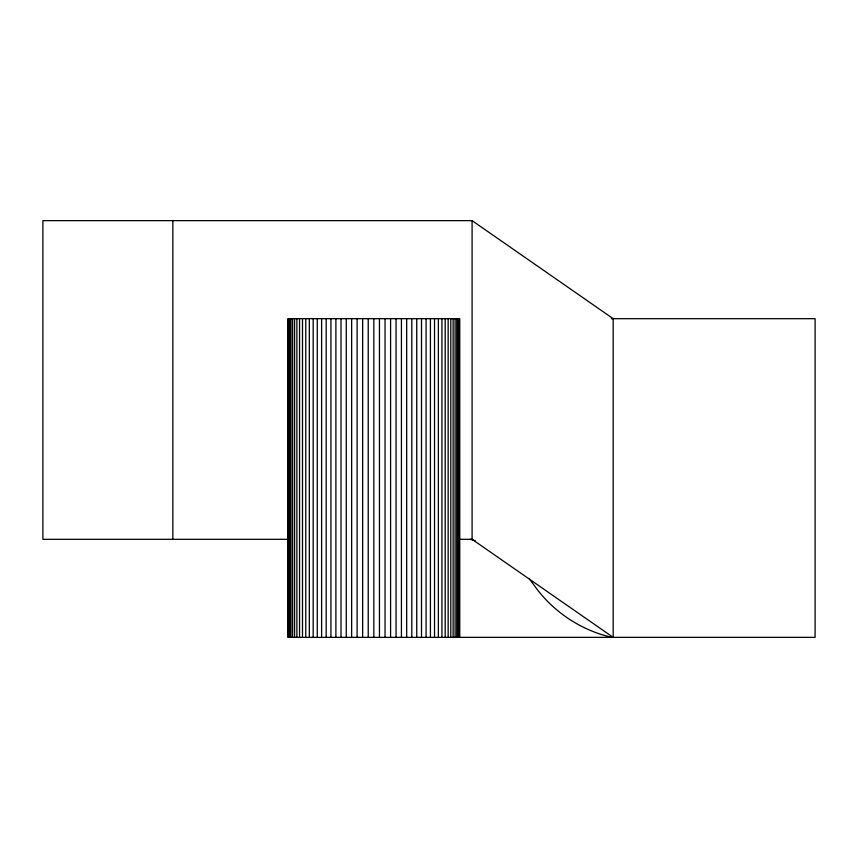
<?xml version="1.0" encoding="UTF-8"?>
<svg xmlns="http://www.w3.org/2000/svg" width="858" height="858" viewBox="0 0 858 858"><rect width="100%" height="100%" fill="white"/><g stroke="black" fill="none" stroke-linecap="round" stroke-linejoin="round"><path stroke-width="1.29" d="M459.084 539.317L472.093 539.317L613.17 637.365L613.17 318.683L472.093 220.635L42.9 220.635L42.9 539.317L289.007 539.317M611.282 318.683L815.1 318.683L815.1 637.365L288.041 637.365L288.041 318.683L459.652 318.683L459.652 637.365M611.486 637.365L602.455 634.856A132.368 132.368 0 0 1 537.226 589.51L529.332 578.785M470.313 539.317L475.278 540.776M472.093 220.635L472.093 539.317M459.47 318.683L459.47 637.365M458.923 318.683L458.923 637.365M458 318.683L458 637.365M456.724 318.683L456.724 637.365M455.094 318.683L455.094 637.365M453.121 318.683L453.121 637.365M450.804 318.683L450.804 637.365M448.155 318.683L448.155 637.365M445.195 318.683L445.195 637.365M441.924 318.683L441.924 637.365M438.363 318.683L438.363 637.365M434.523 318.683L434.523 637.365M430.426 318.683L430.426 637.365M426.083 318.683L426.083 637.365M421.514 318.683L421.514 637.365M416.752 318.683L416.752 637.365M411.797 318.683L411.797 637.365M406.681 318.683L406.681 637.365M401.426 318.683L401.426 637.365M396.053 318.683L396.053 637.365M390.583 318.683L390.583 637.365M385.049 318.683L385.049 637.365M379.461 318.683L379.461 637.365M373.841 318.683L373.841 637.365M368.232 318.683L368.232 637.365M362.644 318.683L362.644 637.365M357.11 318.683L357.11 637.365M351.641 318.683L351.641 637.365M346.267 318.683L346.267 637.365M341.012 318.683L341.012 637.365M335.896 318.683L335.896 637.365M330.941 318.683L330.941 637.365M326.179 318.683L326.179 637.365M321.611 318.683L321.611 637.365M317.267 318.683L317.267 637.365M313.17 318.683L313.17 637.365M309.33 318.683L309.33 637.365M305.77 318.683L305.77 637.365M302.499 318.683L302.499 637.365M299.539 318.683L299.539 637.365M296.889 318.683L296.889 637.365M294.573 318.683L294.573 637.365M292.599 318.683L292.599 637.365M290.969 318.683L290.969 637.365M289.693 318.683L289.693 637.365M288.771 318.683L288.771 637.365M288.224 318.683L288.224 637.365M172.844 220.635L172.844 539.317"/></g></svg>
